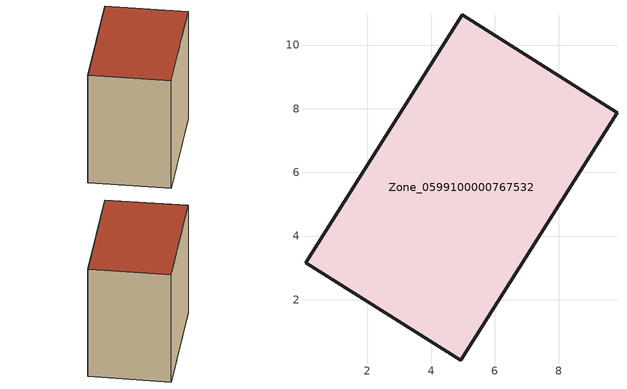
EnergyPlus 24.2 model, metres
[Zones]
Zone_0599100000767532
 floor ground (C_G): 4.98,10.94 9.84,7.87 4.94,0.11 0.05,3.17 z1.66
 wall outside (C_F): 4.98,10.94 0.05,3.17 4.94,0.11 9.84,7.87 4.98,10.94 z1.66:10.29
 roof outside (C_R): 9.84,7.87 4.98,10.94 0.05,3.17 4.94,0.11 z10.29
[BUILDING]
Pand.0599100000767532: North Axis=0; Terrain=City; Loads Convergence Tolerance Value=0.04; Temperature Convergence Tolerance Value=0.4; Solar Distribution=FullExterior; Maximum Number of Warmup Days=25; Minimum Number of Warmup Days=1
[Site:Location]
Rotterdam.The.Hague.AP_ZH_NLD Design_Conditions: Latitude=51.96; Longitude=4.45; Time Zone=1; Elevation=-4.5
[SITE:GROUNDTEMPERATURE:BUILDINGSURFACE]
18, 18, 18, 18, 18, 18, 18, 18, 18, 18, 18, 18
[MATERIAL] Thermal Absorptance=0.9; Solar Absorptance=0.7; Visible Absorptance=0.7
Name | Roughness | Thickness | Conductivity | Density | Specific Heat
G.TC.2006-2014 | MediumSmooth | 0.15 | 0.06 | 540 | 1210
F.TC.2006-2014 | Rough | 0.3 | 0.12 | 1920 | 840
R.TC.2006-2014 | MediumRough | 0.2 | 0.08 | 1500 | 1000
[CONSTRUCTION]
C_G: G.TC.2006-2014
C_F: F.TC.2006-2014
C_R: R.TC.2006-2014
[ZONE]
Zone_0599100000767532: Type=1; Multiplier=1; Ceiling Height=Autocalculate; Volume=Autocalculate; Floor Area=autocalculate; Part of Total Floor Area=Yes
[ZONEINFILTRATION:DESIGNFLOWRATE]
Infil_Zone_0599100000767532: Zone or ZoneList or Space or SpaceList=Zone_0599100000767532; Schedule=AlwaysOn; Design Flow Rate Calculation Method=Flow/Area; Flow Rate per Floor Area=0.0015; Constant Term Coefficient=1; Temperature Term Coefficient=0; Velocity Term Coefficient=0; Velocity Squared Term Coefficient=0
[HVACTEMPLATE:ZONE:IDEALLOADSAIRSYSTEM]
Zone_0599100000767532: Maximum Heating Supply Air Temperature=50; Minimum Cooling Supply Air Temperature=13; Maximum Heating Supply Air Humidity Ratio=0.0156; Minimum Cooling Supply Air Humidity Ratio=0.0077; Heating Limit=NoLimit; Cooling Limit=NoLimit; Dehumidification Control Type=ConstantSensibleHeatRatio; Cooling Sensible Heat Ratio=0.7; Dehumidification Setpoint=60; Humidification Control Type=None; Humidification Setpoint=30; Outdoor Air Method=None; Outdoor Air Flow Rate per Person=0.00944; Outdoor Air Flow Rate per Zone Floor Area=0; Outdoor Air Flow Rate per Zone=0; Demand Controlled Ventilation Type=None; Outdoor Air Economizer Type=NoEconomizer; Heat Recovery Type=None; Sensible Heat Recovery Effectiveness=0.7; Latent Heat Recovery Effectiveness=0.65
[ZONECONTROL:THERMOSTAT]
ThermostatControl_Zone_0599100000767532: Zone or ZoneList=Zone_0599100000767532; Control Type Schedule=DualSetpointControlType; Control 1=Thermostat_Zone_0599100000767532; Temperature Difference Between Cutout And Setpoint=0
[THERMOSTATSETPOINT:DUALSETPOINT]
Thermostat_Zone_0599100000767532: Heating Setpoint Temperature Schedule=HeatingSetpoint_Zone_0599100000767532; Cooling Setpoint Temperature Schedule=CoolingSetpoint_Zone_0599100000767532
[SCHEDULE:COMPACT]
HeatingSetpoint_Zone_0599100000767532: Through: 12/31, For: AllDays, Until: 24:00, 21
CoolingSetpoint_Zone_0599100000767532: Through: 12/31, For: AllDays, Until: 24:00, 24
DualSetpointControlType: Through: 12/31, For: AllDays, Until: 24:00, 4
AlwaysOn: Through: 12/31, For: AllDays, Until: 24:00, 1
